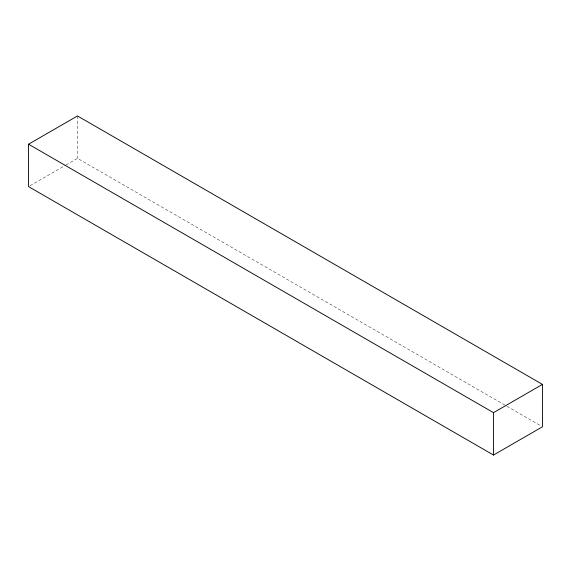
<?xml version="1.0" encoding="UTF-8"?>
<svg xmlns="http://www.w3.org/2000/svg" width="571" height="571" viewBox="0 0 571 571"><rect width="100%" height="100%" fill="white"/><g stroke="black" fill="none" stroke-linecap="round" stroke-linejoin="round"><path stroke-width="0.43" stroke-dasharray="2.85 2.14" d="M30.077 185.718L65.258 165.412M66.022 164.969L77.492 158.345L506.149 405.824M506.92 406.274L540.908 425.895M77.492 115.956L77.492 158.345"/><path stroke-width="0.86" d="M28.55 144.213L77.492 115.956L542.45 384.397L542.45 426.787L493.508 455.044L28.55 186.603L28.55 144.213L493.508 412.655L542.45 384.397M493.508 412.655L493.508 455.044"/></g></svg>
